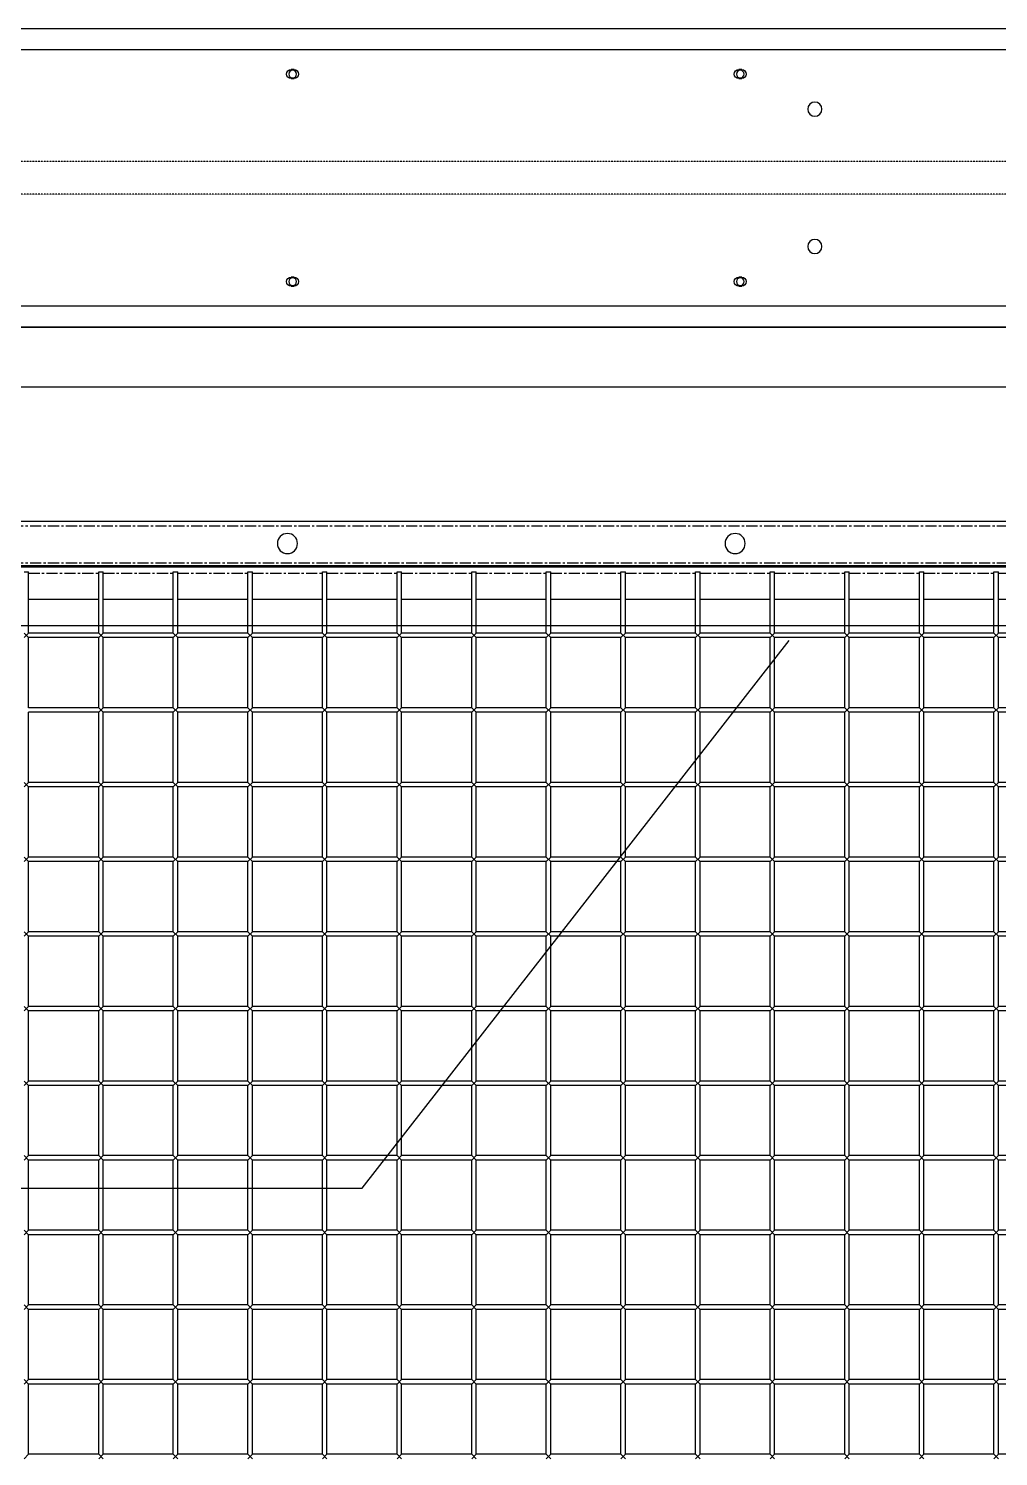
# Model space of a CAD drawing. Header units: millimetres. Extents: x -198529 to 244266, y -64 to 158464.
# Drawn here: x -171332 to -170682, y 97567 to 98523 of the extents above; entities that cross this region are included whole.
import ezdxf

# ---------------------------------------------------------------- set-up
doc = ezdxf.new("R2010")
doc.units = ezdxf.units.MM
doc.linetypes.add('CENTER', pattern=[12, 7.5, -1.5, 1.5, -1.5])
doc.linetypes.add('HIDDEN', pattern=[0.2, 0.1, -0.1])
for name, color, linetype in [('0-DCC', 30, 'Continuous'), ('0-DCC-STRUC', 180, 'Continuous'), ('0-DCC-STRUC-T', 4, 'Continuous')]:
    doc.layers.add(name, color=color, linetype=linetype)

# ---------------------------------------------------------------- blocks, each defined once
blk = doc.blocks.new('DCC2850x1800(右)')
at = {"color": 0, "linetype": 'Continuous'}
for p, q in [((65614.5, -72678.48), (62966, -72678.48)), ((62966, -72709.38), (65613, -72709.38)), ((63489.5, -72753.48), (63489.5, -72712.38)), ((63492.5, -72712.38), (63489.5, -72712.38)), ((63492.5, -72753.48), (63492.5, -72712.38)), ((63539.5, -72753.48), (63539.5, -72712.38)), ((63542.5, -72712.38), (63539.5, -72712.38)), ((63542.5, -72753.48), (63542.5, -72712.38)), ((63589.5, -72753.48), (63589.5, -72712.38)), ((63592.5, -72712.38), (63589.5, -72712.38)), ((63592.5, -72753.48), (63592.5, -72712.38)), ((63639.5, -72753.48), (63639.5, -72712.38)), ((63642.5, -72712.38), (63639.5, -72712.38)), ((63642.5, -72753.48), (63642.5, -72712.38)), ((63689.5, -72753.48), (63689.5, -72712.38)), ((63692.5, -72712.38), (63689.5, -72712.38)), ((63692.5, -72753.48), (63692.5, -72712.38)), ((63739.5, -72753.48), (63739.5, -72712.38)), ((63742.5, -72712.38), (63739.5, -72712.38)), ((63742.5, -72753.48), (63742.5, -72712.38)), ((63789.5, -72753.48), (63789.5, -72712.38)), ((63792.5, -72712.38), (63789.5, -72712.38)), ((63792.5, -72753.48), (63792.5, -72712.38)), ((63839.5, -72753.48), (63839.5, -72712.38)), ((63842.5, -72712.38), (63839.5, -72712.38)), ((63842.5, -72753.48), (63842.5, -72712.38)), ((63889.5, -72753.48), (63889.5, -72712.38)), ((63892.5, -72712.38), (63889.5, -72712.38)), ((63892.5, -72753.48), (63892.5, -72712.38)), ((63939.5, -72753.48), (63939.5, -72712.38)), ((63942.5, -72712.38), (63939.5, -72712.38)), ((63942.5, -72753.48), (63942.5, -72712.38)), ((63989.5, -72753.48), (63989.5, -72712.38)), ((63992.5, -72712.38), (63989.5, -72712.38)), ((63992.5, -72753.48), (63992.5, -72712.38)), ((64039.5, -72753.48), (64039.5, -72712.38)), ((64042.5, -72712.38), (64039.5, -72712.38)), ((64042.5, -72753.48), (64042.5, -72712.38)), ((64089.5, -72753.48), (64089.5, -72712.38)), ((64092.5, -72712.38), (64089.5, -72712.38)), ((64092.5, -72753.48), (64092.5, -72712.38)), ((64139.5, -72753.48), (64139.5, -72712.38)), ((64142.5, -72712.38), (64139.5, -72712.38)), ((63442.5, -72730.88), (63489.5, -72730.88)), ((63492.5, -72730.88), (63539.5, -72730.88)), ((63542.5, -72730.88), (63589.5, -72730.88)), ((63592.5, -72730.88), (63639.5, -72730.88)), ((63642.5, -72730.88), (63689.5, -72730.88)), ((63692.5, -72730.88), (63739.5, -72730.88)), ((63742.5, -72730.88), (63789.5, -72730.88)), ((63792.5, -72730.88), (63839.5, -72730.88)), ((63842.5, -72730.88), (63889.5, -72730.88)), ((63892.5, -72730.88), (63939.5, -72730.88)), ((63942.5, -72730.88), (63989.5, -72730.88)), ((63992.5, -72730.88), (64039.5, -72730.88)), ((64042.5, -72730.88), (64089.5, -72730.88)), ((64092.5, -72730.88), (64139.5, -72730.88)), ((63442.5, -72753.48), (63489.5, -72753.48)), ((63442.5, -72756.48), (63489.5, -72756.48)), ((63492.5, -72756.48), (63489.5, -72753.48)), ((63492.5, -72753.48), (63489.5, -72756.48)), ((63489.5, -72803.48), (63489.5, -72756.48)), ((63492.5, -72753.48), (63539.5, -72753.48)), ((63492.5, -72756.48), (63539.5, -72756.48)), ((63492.5, -72803.48), (63492.5, -72756.48)), ((63542.5, -72756.48), (63539.5, -72753.48)), ((63542.5, -72753.48), (63539.5, -72756.48)), ((63539.5, -72803.48), (63539.5, -72756.48)), ((63542.5, -72753.48), (63589.5, -72753.48)), ((63542.5, -72756.48), (63589.5, -72756.48)), ((63542.5, -72803.48), (63542.5, -72756.48)), ((63592.5, -72756.48), (63589.5, -72753.48)), ((63592.5, -72753.48), (63589.5, -72756.48)), ((63589.5, -72803.48), (63589.5, -72756.48)), ((63592.5, -72753.48), (63639.5, -72753.48)), ((63592.5, -72756.48), (63639.5, -72756.48)), ((63592.5, -72803.48), (63592.5, -72756.48)), ((63642.5, -72756.48), (63639.5, -72753.48)), ((63642.5, -72753.48), (63639.5, -72756.48)), ((63639.5, -72803.48), (63639.5, -72756.48)), ((63642.5, -72753.48), (63689.5, -72753.48)), ((63642.5, -72756.48), (63689.5, -72756.48)), ((63642.5, -72803.48), (63642.5, -72756.48)), ((63692.5, -72756.48), (63689.5, -72753.48)), ((63692.5, -72753.48), (63689.5, -72756.48)), ((63689.5, -72803.48), (63689.5, -72756.48)), ((63692.5, -72753.48), (63739.5, -72753.48)), ((63692.5, -72756.48), (63739.5, -72756.48)), ((63692.5, -72803.48), (63692.5, -72756.48)), ((63742.5, -72756.48), (63739.5, -72753.48)), ((63742.5, -72753.48), (63739.5, -72756.48)), ((63739.5, -72803.48), (63739.5, -72756.48)), ((63742.5, -72753.48), (63789.5, -72753.48)), ((63742.5, -72756.48), (63789.5, -72756.48)), ((63742.5, -72803.48), (63742.5, -72756.48)), ((63792.5, -72756.48), (63789.5, -72753.48)), ((63792.5, -72753.48), (63789.5, -72756.48)), ((63789.5, -72803.48), (63789.5, -72756.48)), ((63792.5, -72753.48), (63839.5, -72753.48)), ((63792.5, -72756.48), (63839.5, -72756.48)), ((63792.5, -72803.48), (63792.5, -72756.48)), ((63842.5, -72756.48), (63839.5, -72753.48)), ((63842.5, -72753.48), (63839.5, -72756.48)), ((63839.5, -72803.48), (63839.5, -72756.48)), ((63842.5, -72753.48), (63889.5, -72753.48)), ((63842.5, -72756.48), (63889.5, -72756.48)), ((63842.5, -72803.48), (63842.5, -72756.48)), ((63892.5, -72756.48), (63889.5, -72753.48)), ((63892.5, -72753.48), (63889.5, -72756.48)), ((63889.5, -72803.48), (63889.5, -72756.48)), ((63892.5, -72753.48), (63939.5, -72753.48)), ((63892.5, -72756.48), (63939.5, -72756.48)), ((63892.5, -72803.48), (63892.5, -72756.48)), ((63942.5, -72756.48), (63939.5, -72753.48)), ((63942.5, -72753.48), (63939.5, -72756.48)), ((63939.5, -72803.48), (63939.5, -72756.48)), ((63942.5, -72753.48), (63989.5, -72753.48)), ((63942.5, -72756.48), (63989.5, -72756.48)), ((63942.5, -72803.48), (63942.5, -72756.48)), ((63992.5, -72756.48), (63989.5, -72753.48)), ((63992.5, -72753.48), (63989.5, -72756.48)), ((63989.5, -72803.48), (63989.5, -72756.48)), ((63992.5, -72753.48), (64039.5, -72753.48)), ((63992.5, -72756.48), (64039.5, -72756.48)), ((63992.5, -72803.48), (63992.5, -72756.48)), ((64042.5, -72756.48), (64039.5, -72753.48)), ((64042.5, -72753.48), (64039.5, -72756.48)), ((64039.5, -72803.48), (64039.5, -72756.48)), ((64042.5, -72753.48), (64089.5, -72753.48)), ((64042.5, -72756.48), (64089.5, -72756.48)), ((64042.5, -72803.48), (64042.5, -72756.48)), ((64092.5, -72756.48), (64089.5, -72753.48)), ((64089.5, -72756.48), (64092.5, -72753.48)), ((64089.5, -72803.48), (64089.5, -72756.48)), ((64092.5, -72753.48), (64139.5, -72753.48)), ((64092.5, -72756.48), (64139.5, -72756.48)), ((64092.5, -72803.48), (64092.5, -72756.48)), ((64142.5, -72756.48), (64139.5, -72753.48)), ((64139.5, -72756.48), (64142.5, -72753.48)), ((64139.5, -72803.48), (64139.5, -72756.48)), ((63442.5, -72803.48), (63489.5, -72803.48)), ((63442.5, -72806.48), (63489.5, -72806.48)), ((63492.5, -72806.48), (63489.5, -72803.48)), ((63492.5, -72803.48), (63489.5, -72806.48)), ((63489.5, -72853.48), (63489.5, -72806.48)), ((63492.5, -72803.48), (63539.5, -72803.48)), ((63492.5, -72853.48), (63492.5, -72806.48)), ((63492.5, -72806.48), (63539.5, -72806.48)), ((63542.5, -72806.48), (63539.5, -72803.48)), ((63542.5, -72803.48), (63539.5, -72806.48)), ((63539.5, -72853.48), (63539.5, -72806.48)), ((63542.5, -72803.48), (63589.5, -72803.48)), ((63542.5, -72853.48), (63542.5, -72806.48)), ((63542.5, -72806.48), (63589.5, -72806.48)), ((63592.5, -72806.48), (63589.5, -72803.48)), ((63592.5, -72803.48), (63589.5, -72806.48)), ((63589.5, -72853.48), (63589.5, -72806.48)), ((63592.5, -72803.48), (63639.5, -72803.48)), ((63592.5, -72853.48), (63592.5, -72806.48)), ((63592.5, -72806.48), (63639.5, -72806.48)), ((63642.5, -72806.48), (63639.5, -72803.48)), ((63642.5, -72803.48), (63639.5, -72806.48)), ((63639.5, -72853.48), (63639.5, -72806.48)), ((63642.5, -72803.48), (63689.5, -72803.48)), ((63642.5, -72853.48), (63642.5, -72806.48)), ((63642.5, -72806.48), (63689.5, -72806.48)), ((63692.5, -72806.48), (63689.5, -72803.48)), ((63692.5, -72803.48), (63689.5, -72806.48)), ((63689.5, -72853.48), (63689.5, -72806.48)), ((63692.5, -72803.48), (63739.5, -72803.48)), ((63692.5, -72853.48), (63692.5, -72806.48)), ((63692.5, -72806.48), (63739.5, -72806.48)), ((63742.5, -72806.48), (63739.5, -72803.48)), ((63742.5, -72803.48), (63739.5, -72806.48)), ((63739.5, -72853.48), (63739.5, -72806.48)), ((63742.5, -72803.48), (63789.5, -72803.48)), ((63742.5, -72853.48), (63742.5, -72806.48)), ((63742.5, -72806.48), (63789.5, -72806.48)), ((63792.5, -72806.48), (63789.5, -72803.48)), ((63792.5, -72803.48), (63789.5, -72806.48)), ((63789.5, -72853.48), (63789.5, -72806.48)), ((63792.5, -72803.48), (63839.5, -72803.48)), ((63792.5, -72853.48), (63792.5, -72806.48)), ((63792.5, -72806.48), (63839.5, -72806.48)), ((63842.5, -72806.48), (63839.5, -72803.48)), ((63842.5, -72803.48), (63839.5, -72806.48)), ((63839.5, -72853.48), (63839.5, -72806.48)), ((63842.5, -72803.48), (63889.5, -72803.48)), ((63842.5, -72853.48), (63842.5, -72806.48)), ((63842.5, -72806.48), (63889.5, -72806.48)), ((63892.5, -72806.48), (63889.5, -72803.48)), ((63892.5, -72803.48), (63889.5, -72806.48)), ((63889.5, -72853.48), (63889.5, -72806.48)), ((63892.5, -72803.48), (63939.5, -72803.48)), ((63892.5, -72853.48), (63892.5, -72806.48)), ((63892.5, -72806.48), (63939.5, -72806.48)), ((63942.5, -72806.48), (63939.5, -72803.48)), ((63942.5, -72803.48), (63939.5, -72806.48)), ((63939.5, -72853.48), (63939.5, -72806.48)), ((63942.5, -72803.48), (63989.5, -72803.48)), ((63942.5, -72853.48), (63942.5, -72806.48)), ((63942.5, -72806.48), (63989.5, -72806.48)), ((63992.5, -72806.48), (63989.5, -72803.48)), ((63992.5, -72803.48), (63989.5, -72806.48)), ((63989.5, -72853.48), (63989.5, -72806.48)), ((63992.5, -72803.48), (64039.5, -72803.48)), ((63992.5, -72853.48), (63992.5, -72806.48)), ((63992.5, -72806.48), (64039.5, -72806.48)), ((64042.5, -72806.48), (64039.5, -72803.48)), ((64042.5, -72803.48), (64039.5, -72806.48)), ((64039.5, -72853.48), (64039.5, -72806.48)), ((64042.5, -72803.48), (64089.5, -72803.48)), ((64042.5, -72853.48), (64042.5, -72806.48)), ((64042.5, -72806.48), (64089.5, -72806.48)), ((64092.5, -72806.48), (64089.5, -72803.48)), ((64092.5, -72803.48), (64089.5, -72806.48)), ((64089.5, -72853.48), (64089.5, -72806.48)), ((64092.5, -72803.48), (64139.5, -72803.48)), ((64092.5, -72853.48), (64092.5, -72806.48)), ((64092.5, -72806.48), (64139.5, -72806.48)), ((64139.5, -72853.48), (64139.5, -72806.48)), ((63442.5, -72853.48), (63489.5, -72853.48)), ((63442.5, -72856.48), (63489.5, -72856.48)), ((63492.5, -72856.48), (63489.5, -72853.48)), ((63492.5, -72853.48), (63489.5, -72856.48)), ((63489.5, -72903.48), (63489.5, -72856.48)), ((63492.5, -72853.48), (63539.5, -72853.48)), ((63492.5, -72903.48), (63492.5, -72856.48)), ((63492.5, -72856.48), (63539.5, -72856.48)), ((63542.5, -72856.48), (63539.5, -72853.48)), ((63542.5, -72853.48), (63539.5, -72856.48)), ((63539.5, -72903.48), (63539.5, -72856.48)), ((63542.5, -72853.48), (63589.5, -72853.48)), ((63542.5, -72903.48), (63542.5, -72856.48)), ((63542.5, -72856.48), (63589.5, -72856.48)), ((63592.5, -72856.48), (63589.5, -72853.48)), ((63592.5, -72853.48), (63589.5, -72856.48)), ((63589.5, -72903.48), (63589.5, -72856.48)), ((63592.5, -72853.48), (63639.5, -72853.48)), ((63592.5, -72903.48), (63592.5, -72856.48)), ((63592.5, -72856.48), (63639.5, -72856.48)), ((63642.5, -72856.48), (63639.5, -72853.48)), ((63642.5, -72853.48), (63639.5, -72856.48)), ((63639.5, -72903.48), (63639.5, -72856.48)), ((63642.5, -72853.48), (63689.5, -72853.48)), ((63642.5, -72903.48), (63642.5, -72856.48)), ((63642.5, -72856.48), (63689.5, -72856.48)), ((63692.5, -72856.48), (63689.5, -72853.48)), ((63692.5, -72853.48), (63689.5, -72856.48)), ((63689.5, -72903.48), (63689.5, -72856.48)), ((63692.5, -72853.48), (63739.5, -72853.48)), ((63692.5, -72903.48), (63692.5, -72856.48)), ((63692.5, -72856.48), (63739.5, -72856.48)), ((63742.5, -72856.48), (63739.5, -72853.48)), ((63742.5, -72853.48), (63739.5, -72856.48)), ((63739.5, -72903.48), (63739.5, -72856.48)), ((63742.5, -72853.48), (63789.5, -72853.48)), ((63742.5, -72903.48), (63742.5, -72856.48)), ((63742.5, -72856.48), (63789.5, -72856.48)), ((63792.5, -72856.48), (63789.5, -72853.48)), ((63792.5, -72853.48), (63789.5, -72856.48)), ((63789.5, -72903.48), (63789.5, -72856.48)), ((63792.5, -72853.48), (63839.5, -72853.48)), ((63792.5, -72903.48), (63792.5, -72856.48)), ((63792.5, -72856.48), (63839.5, -72856.48)), ((63842.5, -72856.48), (63839.5, -72853.48)), ((63842.5, -72853.48), (63839.5, -72856.48)), ((63839.5, -72903.48), (63839.5, -72856.48)), ((63842.5, -72853.48), (63889.5, -72853.48)), ((63842.5, -72903.48), (63842.5, -72856.48)), ((63842.5, -72856.48), (63889.5, -72856.48)), ((63892.5, -72856.48), (63889.5, -72853.48)), ((63892.5, -72853.48), (63889.5, -72856.48)), ((63889.5, -72903.48), (63889.5, -72856.48)), ((63892.5, -72853.48), (63939.5, -72853.48)), ((63892.5, -72903.48), (63892.5, -72856.48)), ((63892.5, -72856.48), (63939.5, -72856.48)), ((63942.5, -72856.48), (63939.5, -72853.48)), ((63942.5, -72853.48), (63939.5, -72856.48)), ((63939.5, -72903.48), (63939.5, -72856.48)), ((63942.5, -72853.48), (63989.5, -72853.48)), ((63942.5, -72903.48), (63942.5, -72856.48)), ((63942.5, -72856.48), (63989.5, -72856.48)), ((63992.5, -72856.48), (63989.5, -72853.48)), ((63992.5, -72853.48), (63989.5, -72856.48)), ((63989.5, -72903.48), (63989.5, -72856.48)), ((63992.5, -72853.48), (64039.5, -72853.48)), ((63992.5, -72903.48), (63992.5, -72856.48)), ((63992.5, -72856.48), (64039.5, -72856.48)), ((64042.5, -72856.48), (64039.5, -72853.48)), ((64042.5, -72853.48), (64039.5, -72856.48)), ((64039.5, -72903.48), (64039.5, -72856.48)), ((64042.5, -72853.48), (64089.5, -72853.48)), ((64042.5, -72903.48), (64042.5, -72856.48)), ((64042.5, -72856.48), (64089.5, -72856.48)), ((64092.5, -72856.48), (64089.5, -72853.48)), ((64092.5, -72853.48), (64089.5, -72856.48)), ((64089.5, -72903.48), (64089.5, -72856.48)), ((64092.5, -72853.48), (64139.5, -72853.48)), ((64092.5, -72903.48), (64092.5, -72856.48)), ((64092.5, -72856.48), (64139.5, -72856.48)), ((64142.5, -72856.48), (64139.5, -72853.48)), ((64142.5, -72853.48), (64139.5, -72856.48)), ((64139.5, -72903.48), (64139.5, -72856.48)), ((63442.5, -72903.48), (63489.5, -72903.48)), ((63492.5, -72906.48), (63489.5, -72903.48)), ((63492.5, -72903.48), (63489.5, -72906.48)), ((63492.5, -72903.48), (63539.5, -72903.48)), ((63542.5, -72906.48), (63539.5, -72903.48)), ((63542.5, -72903.48), (63539.5, -72906.48)), ((63542.5, -72903.48), (63589.5, -72903.48)), ((63592.5, -72906.48), (63589.5, -72903.48)), ((63592.5, -72903.48), (63589.5, -72906.48)), ((63592.5, -72903.48), (63639.5, -72903.48)), ((63642.5, -72906.48), (63639.5, -72903.48)), ((63642.5, -72903.48), (63639.5, -72906.48)), ((63642.5, -72903.48), (63689.5, -72903.48)), ((63692.5, -72906.48), (63689.5, -72903.48)), ((63692.5, -72903.48), (63689.5, -72906.48)), ((63692.5, -72903.48), (63739.5, -72903.48)), ((63742.5, -72906.48), (63739.5, -72903.48)), ((63742.5, -72903.48), (63739.5, -72906.48)), ((63742.5, -72903.48), (63789.5, -72903.48)), ((63792.5, -72906.48), (63789.5, -72903.48)), ((63792.5, -72903.48), (63789.5, -72906.48)), ((63792.5, -72903.48), (63839.5, -72903.48)), ((63842.5, -72906.48), (63839.5, -72903.48)), ((63842.5, -72903.48), (63839.5, -72906.48)), ((63842.5, -72903.48), (63889.5, -72903.48)), ((63892.5, -72906.48), (63889.5, -72903.48)), ((63892.5, -72903.48), (63889.5, -72906.48)), ((63892.5, -72903.48), (63939.5, -72903.48)), ((63942.5, -72906.48), (63939.5, -72903.48)), ((63942.5, -72903.48), (63939.5, -72906.48)), ((63942.5, -72903.48), (63989.5, -72903.48)), ((63992.5, -72906.48), (63989.5, -72903.48)), ((63992.5, -72903.48), (63989.5, -72906.48)), ((63992.5, -72903.48), (64039.5, -72903.48)), ((64042.5, -72906.48), (64039.5, -72903.48)), ((64042.5, -72903.48), (64039.5, -72906.48)), ((64042.5, -72903.48), (64089.5, -72903.48)), ((64092.5, -72906.48), (64089.5, -72903.48)), ((64092.5, -72903.48), (64089.5, -72906.48)), ((64092.5, -72903.48), (64139.5, -72903.48)), ((64142.5, -72906.48), (64139.5, -72903.48)), ((64142.5, -72903.48), (64139.5, -72906.48)), ((63442.5, -72906.48), (63489.5, -72906.48)), ((63489.5, -72953.48), (63489.5, -72906.48)), ((63492.5, -72906.48), (63539.5, -72906.48)), ((63492.5, -72953.48), (63492.5, -72906.48)), ((63539.5, -72953.48), (63539.5, -72906.48)), ((63542.5, -72906.48), (63589.5, -72906.48)), ((63542.5, -72953.48), (63542.5, -72906.48)), ((63589.5, -72953.48), (63589.5, -72906.48)), ((63592.5, -72953.48), (63592.5, -72906.48)), ((63592.5, -72906.48), (63639.5, -72906.48)), ((63639.5, -72953.48), (63639.5, -72906.48)), ((63642.5, -72953.48), (63642.5, -72906.48)), ((63642.5, -72906.48), (63689.5, -72906.48)), ((63689.5, -72953.48), (63689.5, -72906.48)), ((63692.5, -72953.48), (63692.5, -72906.48)), ((63692.5, -72906.48), (63739.5, -72906.48)), ((63739.5, -72953.48), (63739.5, -72906.48)), ((63742.5, -72953.48), (63742.5, -72906.48)), ((63742.5, -72906.48), (63789.5, -72906.48)), ((63789.5, -72953.48), (63789.5, -72906.48)), ((63792.5, -72953.48), (63792.5, -72906.48)), ((63792.5, -72906.48), (63839.5, -72906.48)), ((63839.5, -72953.48), (63839.5, -72906.48)), ((63842.5, -72953.48), (63842.5, -72906.48)), ((63842.5, -72906.48), (63889.5, -72906.48)), ((63889.5, -72953.48), (63889.5, -72906.48)), ((63892.5, -72953.48), (63892.5, -72906.48)), ((63892.5, -72906.48), (63939.5, -72906.48)), ((63939.5, -72953.48), (63939.5, -72906.48)), ((63942.5, -72953.48), (63942.5, -72906.48)), ((63942.5, -72906.48), (63989.5, -72906.48)), ((63989.5, -72953.48), (63989.5, -72906.48)), ((63992.5, -72953.48), (63992.5, -72906.48)), ((63992.5, -72906.48), (64039.5, -72906.48)), ((64039.5, -72953.48), (64039.5, -72906.48)), ((64042.5, -72953.48), (64042.5, -72906.48)), ((64042.5, -72906.48), (64089.5, -72906.48)), ((64089.5, -72953.48), (64089.5, -72906.48)), ((64092.5, -72953.48), (64092.5, -72906.48)), ((64092.5, -72906.48), (64139.5, -72906.48)), ((64139.5, -72953.48), (64139.5, -72906.48)), ((63442.5, -72953.48), (63489.5, -72953.48)), ((63442.5, -72956.48), (63489.5, -72956.48)), ((63492.5, -72956.48), (63489.5, -72953.48)), ((63492.5, -72953.48), (63489.5, -72956.48)), ((63489.5, -73003.48), (63489.5, -72956.48)), ((63492.5, -72953.48), (63539.5, -72953.48)), ((63492.5, -72956.48), (63539.5, -72956.48)), ((63492.5, -73003.48), (63492.5, -72956.48)), ((63542.5, -72956.48), (63539.5, -72953.48)), ((63542.5, -72953.48), (63539.5, -72956.48)), ((63539.5, -73003.48), (63539.5, -72956.48)), ((63542.5, -72953.48), (63589.5, -72953.48)), ((63542.5, -72956.48), (63589.5, -72956.48)), ((63542.5, -73003.48), (63542.5, -72956.48)), ((63592.5, -72956.48), (63589.5, -72953.48)), ((63592.5, -72953.48), (63589.5, -72956.48)), ((63589.5, -73003.48), (63589.5, -72956.48)), ((63592.5, -72953.48), (63639.5, -72953.48)), ((63592.5, -73003.48), (63592.5, -72956.48)), ((63592.5, -72956.48), (63639.5, -72956.48)), ((63642.5, -72956.48), (63639.5, -72953.48)), ((63642.5, -72953.48), (63639.5, -72956.48)), ((63639.5, -73003.48), (63639.5, -72956.48)), ((63642.5, -72953.48), (63689.5, -72953.48)), ((63642.5, -73003.48), (63642.5, -72956.48)), ((63642.5, -72956.48), (63689.5, -72956.48)), ((63692.5, -72956.48), (63689.5, -72953.48)), ((63692.5, -72953.48), (63689.5, -72956.48)), ((63689.5, -73003.48), (63689.5, -72956.48)), ((63692.5, -72953.48), (63739.5, -72953.48)), ((63692.5, -73003.48), (63692.5, -72956.48)), ((63692.5, -72956.48), (63739.5, -72956.48)), ((63742.5, -72956.48), (63739.5, -72953.48)), ((63742.5, -72953.48), (63739.5, -72956.48)), ((63739.5, -73003.48), (63739.5, -72956.48)), ((63742.5, -72953.48), (63789.5, -72953.48)), ((63742.5, -73003.48), (63742.5, -72956.48)), ((63742.5, -72956.48), (63789.5, -72956.48)), ((63792.5, -72956.48), (63789.5, -72953.48)), ((63792.5, -72953.48), (63789.5, -72956.48)), ((63789.5, -73003.48), (63789.5, -72956.48)), ((63792.5, -72953.48), (63839.5, -72953.48)), ((63792.5, -73003.48), (63792.5, -72956.48)), ((63792.5, -72956.48), (63839.5, -72956.48)), ((63842.5, -72956.48), (63839.5, -72953.48)), ((63842.5, -72953.48), (63839.5, -72956.48)), ((63839.5, -73003.48), (63839.5, -72956.48)), ((63842.5, -72953.48), (63889.5, -72953.48)), ((63842.5, -73003.48), (63842.5, -72956.48)), ((63842.5, -72956.48), (63889.5, -72956.48)), ((63892.5, -72956.48), (63889.5, -72953.48)), ((63892.5, -72953.48), (63889.5, -72956.48)), ((63889.5, -73003.48), (63889.5, -72956.48)), ((63892.5, -72953.48), (63939.5, -72953.48)), ((63892.5, -73003.48), (63892.5, -72956.48)), ((63892.5, -72956.48), (63939.5, -72956.48)), ((63942.5, -72956.48), (63939.5, -72953.48)), ((63942.5, -72953.48), (63939.5, -72956.48)), ((63939.5, -73003.48), (63939.5, -72956.48)), ((63942.5, -72953.48), (63989.5, -72953.48)), ((63942.5, -73003.48), (63942.5, -72956.48)), ((63942.5, -72956.48), (63989.5, -72956.48)), ((63992.5, -72956.48), (63989.5, -72953.48)), ((63992.5, -72953.48), (63989.5, -72956.48)), ((63989.5, -73003.48), (63989.5, -72956.48)), ((63992.5, -72953.48), (64039.5, -72953.48)), ((63992.5, -73003.48), (63992.5, -72956.48)), ((63992.5, -72956.48), (64039.5, -72956.48)), ((64042.5, -72956.48), (64039.5, -72953.48)), ((64042.5, -72953.48), (64039.5, -72956.48)), ((64039.5, -73003.48), (64039.5, -72956.48)), ((64042.5, -72953.48), (64089.5, -72953.48)), ((64042.5, -73003.48), (64042.5, -72956.48)), ((64042.5, -72956.48), (64089.5, -72956.48)), ((64092.5, -72956.48), (64089.5, -72953.48)), ((64092.5, -72953.48), (64089.5, -72956.48)), ((64089.5, -73003.48), (64089.5, -72956.48)), ((64092.5, -72953.48), (64139.5, -72953.48)), ((64092.5, -73003.48), (64092.5, -72956.48)), ((64092.5, -72956.48), (64139.5, -72956.48)), ((64142.5, -72956.48), (64139.5, -72953.48)), ((64142.5, -72953.48), (64139.5, -72956.48)), ((64139.5, -73003.48), (64139.5, -72956.48)), ((63442.5, -73003.48), (63489.5, -73003.48)), ((63442.5, -73006.48), (63489.5, -73006.48)), ((63492.5, -73006.48), (63489.5, -73003.48)), ((63492.5, -73003.48), (63489.5, -73006.48)), ((63489.5, -73053.48), (63489.5, -73006.48)), ((63492.5, -73003.48), (63539.5, -73003.48)), ((63492.5, -73006.48), (63539.5, -73006.48)), ((63492.5, -73053.48), (63492.5, -73006.48)), ((63542.5, -73006.48), (63539.5, -73003.48)), ((63542.5, -73003.48), (63539.5, -73006.48)), ((63539.5, -73053.48), (63539.5, -73006.48)), ((63542.5, -73003.48), (63589.5, -73003.48)), ((63542.5, -73006.48), (63589.5, -73006.48)), ((63542.5, -73053.48), (63542.5, -73006.48)), ((63592.5, -73006.48), (63589.5, -73003.48)), ((63592.5, -73003.48), (63589.5, -73006.48)), ((63589.5, -73053.48), (63589.5, -73006.48)), ((63592.5, -73003.48), (63639.5, -73003.48)), ((63592.5, -73053.48), (63592.5, -73006.48)), ((63592.5, -73006.48), (63639.5, -73006.48)), ((63642.5, -73006.48), (63639.5, -73003.48)), ((63642.5, -73003.48), (63639.5, -73006.48)), ((63639.5, -73053.48), (63639.5, -73006.48)), ((63642.5, -73003.48), (63689.5, -73003.48)), ((63642.5, -73053.48), (63642.5, -73006.48)), ((63642.5, -73006.48), (63689.5, -73006.48)), ((63692.5, -73006.48), (63689.5, -73003.48)), ((63692.5, -73003.48), (63689.5, -73006.48)), ((63689.5, -73053.48), (63689.5, -73006.48)), ((63692.5, -73003.48), (63739.5, -73003.48)), ((63692.5, -73053.48), (63692.5, -73006.48)), ((63692.5, -73006.48), (63739.5, -73006.48)), ((63742.5, -73006.48), (63739.5, -73003.48)), ((63742.5, -73003.48), (63739.5, -73006.48)), ((63739.5, -73053.48), (63739.5, -73006.48)), ((63742.5, -73003.48), (63789.5, -73003.48)), ((63742.5, -73053.48), (63742.5, -73006.48)), ((63742.5, -73006.48), (63789.5, -73006.48)), ((63792.5, -73006.48), (63789.5, -73003.48)), ((63792.5, -73003.48), (63789.5, -73006.48)), ((63789.5, -73053.48), (63789.5, -73006.48)), ((63792.5, -73003.48), (63839.5, -73003.48)), ((63792.5, -73053.48), (63792.5, -73006.48)), ((63792.5, -73006.48), (63839.5, -73006.48)), ((63842.5, -73006.48), (63839.5, -73003.48)), ((63842.5, -73003.48), (63839.5, -73006.48)), ((63839.5, -73053.48), (63839.5, -73006.48)), ((63842.5, -73003.48), (63889.5, -73003.48)), ((63842.5, -73053.48), (63842.5, -73006.48)), ((63842.5, -73006.48), (63889.5, -73006.48)), ((63892.5, -73006.48), (63889.5, -73003.48)), ((63892.5, -73003.48), (63889.5, -73006.48)), ((63889.5, -73053.48), (63889.5, -73006.48)), ((63892.5, -73003.48), (63939.5, -73003.48)), ((63892.5, -73053.48), (63892.5, -73006.48)), ((63892.5, -73006.48), (63939.5, -73006.48)), ((63942.5, -73006.48), (63939.5, -73003.48)), ((63942.5, -73003.48), (63939.5, -73006.48)), ((63939.5, -73053.48), (63939.5, -73006.48)), ((63942.5, -73003.48), (63989.5, -73003.48)), ((63942.5, -73053.48), (63942.5, -73006.48)), ((63942.5, -73006.48), (63989.5, -73006.48)), ((63992.5, -73006.48), (63989.5, -73003.48)), ((63992.5, -73003.48), (63989.5, -73006.48)), ((63989.5, -73053.48), (63989.5, -73006.48)), ((63992.5, -73003.48), (64039.5, -73003.48)), ((63992.5, -73053.48), (63992.5, -73006.48)), ((63992.5, -73006.48), (64039.5, -73006.48)), ((64042.5, -73006.48), (64039.5, -73003.48)), ((64042.5, -73003.48), (64039.5, -73006.48)), ((64039.5, -73053.48), (64039.5, -73006.48)), ((64042.5, -73003.48), (64089.5, -73003.48)), ((64042.5, -73053.48), (64042.5, -73006.48)), ((64042.5, -73006.48), (64089.5, -73006.48)), ((64092.5, -73006.48), (64089.5, -73003.48)), ((64092.5, -73003.48), (64089.5, -73006.48)), ((64089.5, -73053.48), (64089.5, -73006.48)), ((64092.5, -73003.48), (64139.5, -73003.48)), ((64092.5, -73053.48), (64092.5, -73006.48)), ((64092.5, -73006.48), (64139.5, -73006.48)), ((64142.5, -73006.48), (64139.5, -73003.48)), ((64142.5, -73003.48), (64139.5, -73006.48)), ((64139.5, -73053.48), (64139.5, -73006.48)), ((63442.5, -73053.48), (63489.5, -73053.48)), ((63442.5, -73056.48), (63489.5, -73056.48)), ((63492.5, -73056.48), (63489.5, -73053.48)), ((63492.5, -73053.48), (63489.5, -73056.48)), ((63489.5, -73103.48), (63489.5, -73056.48)), ((63492.5, -73053.48), (63539.5, -73053.48)), ((63492.5, -73056.48), (63539.5, -73056.48)), ((63492.5, -73103.48), (63492.5, -73056.48)), ((63542.5, -73056.48), (63539.5, -73053.48)), ((63542.5, -73053.48), (63539.5, -73056.48)), ((63539.5, -73103.48), (63539.5, -73056.48)), ((63542.5, -73053.48), (63589.5, -73053.48)), ((63542.5, -73056.48), (63589.5, -73056.48)), ((63542.5, -73103.48), (63542.5, -73056.48)), ((63592.5, -73056.48), (63589.5, -73053.48)), ((63592.5, -73053.48), (63589.5, -73056.48)), ((63589.5, -73103.48), (63589.5, -73056.48)), ((63592.5, -73053.48), (63639.5, -73053.48)), ((63592.5, -73056.48), (63639.5, -73056.48)), ((63592.5, -73103.48), (63592.5, -73056.48)), ((63642.5, -73056.48), (63639.5, -73053.48)), ((63642.5, -73053.48), (63639.5, -73056.48)), ((63639.5, -73103.48), (63639.5, -73056.48)), ((63642.5, -73053.48), (63689.5, -73053.48)), ((63642.5, -73056.48), (63689.5, -73056.48)), ((63642.5, -73103.48), (63642.5, -73056.48)), ((63692.5, -73056.48), (63689.5, -73053.48)), ((63692.5, -73053.48), (63689.5, -73056.48)), ((63689.5, -73103.48), (63689.5, -73056.48)), ((63692.5, -73053.48), (63739.5, -73053.48)), ((63692.5, -73056.48), (63739.5, -73056.48)), ((63692.5, -73103.48), (63692.5, -73056.48)), ((63742.5, -73056.48), (63739.5, -73053.48)), ((63742.5, -73053.48), (63739.5, -73056.48)), ((63739.5, -73103.48), (63739.5, -73056.48)), ((63742.5, -73053.48), (63789.5, -73053.48)), ((63742.5, -73103.48), (63742.5, -73056.48)), ((63742.5, -73056.48), (63789.5, -73056.48)), ((63792.5, -73056.48), (63789.5, -73053.48)), ((63792.5, -73053.48), (63789.5, -73056.48)), ((63789.5, -73103.48), (63789.5, -73056.48)), ((63792.5, -73053.48), (63839.5, -73053.48)), ((63792.5, -73103.48), (63792.5, -73056.48)), ((63792.5, -73056.48), (63839.5, -73056.48)), ((63842.5, -73056.48), (63839.5, -73053.48)), ((63842.5, -73053.48), (63839.5, -73056.48)), ((63839.5, -73103.48), (63839.5, -73056.48)), ((63842.5, -73053.48), (63889.5, -73053.48)), ((63842.5, -73103.48), (63842.5, -73056.48)), ((63842.5, -73056.48), (63889.5, -73056.48)), ((63892.5, -73056.48), (63889.5, -73053.48)), ((63892.5, -73053.48), (63889.5, -73056.48)), ((63889.5, -73103.48), (63889.5, -73056.48)), ((63892.5, -73053.48), (63939.5, -73053.48)), ((63892.5, -73103.48), (63892.5, -73056.48)), ((63892.5, -73056.48), (63939.5, -73056.48)), ((63942.5, -73056.48), (63939.5, -73053.48)), ((63942.5, -73053.48), (63939.5, -73056.48)), ((63939.5, -73103.48), (63939.5, -73056.48)), ((63942.5, -73053.48), (63989.5, -73053.48)), ((63942.5, -73103.48), (63942.5, -73056.48)), ((63942.5, -73056.48), (63989.5, -73056.48)), ((63992.5, -73056.48), (63989.5, -73053.48)), ((63992.5, -73053.48), (63989.5, -73056.48)), ((63989.5, -73103.48), (63989.5, -73056.48)), ((63992.5, -73053.48), (64039.5, -73053.48)), ((63992.5, -73103.48), (63992.5, -73056.48)), ((63992.5, -73056.48), (64039.5, -73056.48)), ((64042.5, -73056.48), (64039.5, -73053.48)), ((64042.5, -73053.48), (64039.5, -73056.48)), ((64039.5, -73103.48), (64039.5, -73056.48)), ((64042.5, -73053.48), (64089.5, -73053.48)), ((64042.5, -73103.48), (64042.5, -73056.48)), ((64042.5, -73056.48), (64089.5, -73056.48)), ((64092.5, -73056.48), (64089.5, -73053.48)), ((64092.5, -73053.48), (64089.5, -73056.48)), ((64089.5, -73103.48), (64089.5, -73056.48)), ((64092.5, -73053.48), (64139.5, -73053.48)), ((64092.5, -73103.48), (64092.5, -73056.48)), ((64092.5, -73056.48), (64139.5, -73056.48)), ((64142.5, -73056.48), (64139.5, -73053.48)), ((64142.5, -73053.48), (64139.5, -73056.48)), ((64139.5, -73103.48), (64139.5, -73056.48)), ((63442.5, -73103.48), (63489.5, -73103.48)), ((63492.5, -73106.48), (63489.5, -73103.48)), ((63492.5, -73103.48), (63489.5, -73106.48)), ((63492.5, -73103.48), (63539.5, -73103.48)), ((63542.5, -73106.48), (63539.5, -73103.48)), ((63542.5, -73103.48), (63539.5, -73106.48)), ((63542.5, -73103.48), (63589.5, -73103.48)), ((63592.5, -73106.48), (63589.5, -73103.48)), ((63592.5, -73103.48), (63589.5, -73106.48)), ((63592.5, -73103.48), (63639.5, -73103.48)), ((63642.5, -73106.48), (63639.5, -73103.48)), ((63642.5, -73103.48), (63639.5, -73106.48)), ((63642.5, -73103.48), (63689.5, -73103.48)), ((63692.5, -73106.48), (63689.5, -73103.48)), ((63692.5, -73103.48), (63689.5, -73106.48)), ((63692.5, -73103.48), (63739.5, -73103.48)), ((63742.5, -73106.48), (63739.5, -73103.48)), ((63742.5, -73103.48), (63739.5, -73106.48)), ((63742.5, -73103.48), (63789.5, -73103.48)), ((63792.5, -73106.48), (63789.5, -73103.48)), ((63792.5, -73103.48), (63789.5, -73106.48)), ((63792.5, -73103.48), (63839.5, -73103.48)), ((63842.5, -73106.48), (63839.5, -73103.48)), ((63842.5, -73103.48), (63839.5, -73106.48)), ((63842.5, -73103.48), (63889.5, -73103.48)), ((63892.5, -73106.48), (63889.5, -73103.48)), ((63892.5, -73103.48), (63889.5, -73106.48)), ((63892.5, -73103.48), (63939.5, -73103.48)), ((63942.5, -73106.48), (63939.5, -73103.48)), ((63942.5, -73103.48), (63939.5, -73106.48)), ((63942.5, -73103.48), (63989.5, -73103.48)), ((63992.5, -73106.48), (63989.5, -73103.48)), ((63992.5, -73103.48), (63989.5, -73106.48)), ((63992.5, -73103.48), (64039.5, -73103.48)), ((64042.5, -73106.48), (64039.5, -73103.48)), ((64042.5, -73103.48), (64039.5, -73106.48)), ((64042.5, -73103.48), (64089.5, -73103.48)), ((64092.5, -73106.48), (64089.5, -73103.48)), ((64092.5, -73103.48), (64089.5, -73106.48)), ((64092.5, -73103.48), (64139.5, -73103.48)), ((64142.5, -73106.48), (64139.5, -73103.48)), ((64142.5, -73103.48), (64139.5, -73106.48)), ((63442.5, -73106.48), (63489.5, -73106.48)), ((63489.5, -73153.48), (63489.5, -73106.48)), ((63492.5, -73106.48), (63539.5, -73106.48)), ((63492.5, -73153.48), (63492.5, -73106.48)), ((63539.5, -73153.48), (63539.5, -73106.48)), ((63542.5, -73106.48), (63589.5, -73106.48)), ((63542.5, -73153.48), (63542.5, -73106.48)), ((63589.5, -73153.48), (63589.5, -73106.48)), ((63592.5, -73106.48), (63639.5, -73106.48)), ((63592.5, -73153.48), (63592.5, -73106.48)), ((63639.5, -73153.48), (63639.5, -73106.48)), ((63642.5, -73106.48), (63689.5, -73106.48)), ((63642.5, -73153.48), (63642.5, -73106.48)), ((63689.5, -73153.48), (63689.5, -73106.48)), ((63692.5, -73106.48), (63739.5, -73106.48)), ((63692.5, -73153.48), (63692.5, -73106.48)), ((63739.5, -73153.48), (63739.5, -73106.48)), ((63742.5, -73153.48), (63742.5, -73106.48)), ((63742.5, -73106.48), (63789.5, -73106.48)), ((63789.5, -73153.48), (63789.5, -73106.48)), ((63792.5, -73153.48), (63792.5, -73106.48)), ((63792.5, -73106.48), (63839.5, -73106.48)), ((63839.5, -73153.48), (63839.5, -73106.48)), ((63842.5, -73153.48), (63842.5, -73106.48)), ((63842.5, -73106.48), (63889.5, -73106.48)), ((63889.5, -73153.48), (63889.5, -73106.48)), ((63892.5, -73153.48), (63892.5, -73106.48)), ((63892.5, -73106.48), (63939.5, -73106.48)), ((63939.5, -73153.48), (63939.5, -73106.48)), ((63942.5, -73153.48), (63942.5, -73106.48)), ((63942.5, -73106.48), (63989.5, -73106.48)), ((63989.5, -73153.48), (63989.5, -73106.48)), ((63992.5, -73153.48), (63992.5, -73106.48)), ((63992.5, -73106.48), (64039.5, -73106.48)), ((64039.5, -73153.48), (64039.5, -73106.48)), ((64042.5, -73153.48), (64042.5, -73106.48)), ((64042.5, -73106.48), (64089.5, -73106.48)), ((64089.5, -73153.48), (64089.5, -73106.48)), ((64092.5, -73153.48), (64092.5, -73106.48)), ((64092.5, -73106.48), (64139.5, -73106.48)), ((64139.5, -73153.48), (64139.5, -73106.48)), ((63442.5, -73153.48), (63489.5, -73153.48)), ((63442.5, -73156.48), (63489.5, -73156.48)), ((63492.5, -73156.48), (63489.5, -73153.48)), ((63492.5, -73153.48), (63489.5, -73156.48)), ((63489.5, -73203.48), (63489.5, -73156.48)), ((63492.5, -73153.48), (63539.5, -73153.48)), ((63492.5, -73156.48), (63539.5, -73156.48)), ((63492.5, -73203.48), (63492.5, -73156.48)), ((63542.5, -73156.48), (63539.5, -73153.48)), ((63542.5, -73153.48), (63539.5, -73156.48)), ((63539.5, -73203.48), (63539.5, -73156.48)), ((63542.5, -73153.48), (63589.5, -73153.48)), ((63542.5, -73156.48), (63589.5, -73156.48)), ((63542.5, -73203.48), (63542.5, -73156.48)), ((63592.5, -73156.48), (63589.5, -73153.48)), ((63592.5, -73153.48), (63589.5, -73156.48)), ((63589.5, -73203.48), (63589.5, -73156.48)), ((63592.5, -73153.48), (63639.5, -73153.48)), ((63592.5, -73156.48), (63639.5, -73156.48)), ((63592.5, -73203.48), (63592.5, -73156.48)), ((63642.5, -73156.48), (63639.5, -73153.48)), ((63642.5, -73153.48), (63639.5, -73156.48)), ((63639.5, -73203.48), (63639.5, -73156.48)), ((63642.5, -73153.48), (63689.5, -73153.48)), ((63642.5, -73156.48), (63689.5, -73156.48)), ((63642.5, -73203.48), (63642.5, -73156.48)), ((63692.5, -73156.48), (63689.5, -73153.48)), ((63692.5, -73153.48), (63689.5, -73156.48)), ((63689.5, -73203.48), (63689.5, -73156.48)), ((63692.5, -73153.48), (63739.5, -73153.48)), ((63692.5, -73156.48), (63739.5, -73156.48)), ((63692.5, -73203.48), (63692.5, -73156.48)), ((63742.5, -73156.48), (63739.5, -73153.48)), ((63742.5, -73153.48), (63739.5, -73156.48)), ((63739.5, -73203.48), (63739.5, -73156.48)), ((63742.5, -73153.48), (63789.5, -73153.48)), ((63742.5, -73203.48), (63742.5, -73156.48)), ((63742.5, -73156.48), (63789.5, -73156.48)), ((63792.5, -73156.48), (63789.5, -73153.48)), ((63792.5, -73153.48), (63789.5, -73156.48)), ((63789.5, -73203.48), (63789.5, -73156.48)), ((63792.5, -73153.48), (63839.5, -73153.48)), ((63792.5, -73203.48), (63792.5, -73156.48)), ((63792.5, -73156.48), (63839.5, -73156.48)), ((63842.5, -73156.48), (63839.5, -73153.48)), ((63842.5, -73153.48), (63839.5, -73156.48)), ((63839.5, -73203.48), (63839.5, -73156.48)), ((63842.5, -73153.48), (63889.5, -73153.48)), ((63842.5, -73203.48), (63842.5, -73156.48)), ((63842.5, -73156.48), (63889.5, -73156.48)), ((63892.5, -73156.48), (63889.5, -73153.48)), ((63892.5, -73153.48), (63889.5, -73156.48)), ((63889.5, -73203.48), (63889.5, -73156.48)), ((63892.5, -73153.48), (63939.5, -73153.48)), ((63892.5, -73203.48), (63892.5, -73156.48)), ((63892.5, -73156.48), (63939.5, -73156.48)), ((63942.5, -73156.48), (63939.5, -73153.48)), ((63942.5, -73153.48), (63939.5, -73156.48)), ((63939.5, -73203.48), (63939.5, -73156.48)), ((63942.5, -73153.48), (63989.5, -73153.48)), ((63942.5, -73203.48), (63942.5, -73156.48)), ((63942.5, -73156.48), (63989.5, -73156.48)), ((63992.5, -73156.48), (63989.5, -73153.48)), ((63992.5, -73153.48), (63989.5, -73156.48)), ((63989.5, -73203.48), (63989.5, -73156.48)), ((63992.5, -73153.48), (64039.5, -73153.48)), ((63992.5, -73203.48), (63992.5, -73156.48)), ((63992.5, -73156.48), (64039.5, -73156.48)), ((64042.5, -73156.48), (64039.5, -73153.48)), ((64042.5, -73153.48), (64039.5, -73156.48)), ((64039.5, -73203.48), (64039.5, -73156.48)), ((64042.5, -73153.48), (64089.5, -73153.48)), ((64042.5, -73203.48), (64042.5, -73156.48)), ((64042.5, -73156.48), (64089.5, -73156.48)), ((64092.5, -73156.48), (64089.5, -73153.48)), ((64092.5, -73153.48), (64089.5, -73156.48)), ((64089.5, -73203.48), (64089.5, -73156.48)), ((64092.5, -73153.48), (64139.5, -73153.48)), ((64092.5, -73203.48), (64092.5, -73156.48)), ((64092.5, -73156.48), (64139.5, -73156.48)), ((64142.5, -73156.48), (64139.5, -73153.48)), ((64142.5, -73153.48), (64139.5, -73156.48)), ((64139.5, -73203.48), (64139.5, -73156.48)), ((63442.5, -73203.48), (63489.5, -73203.48)), ((63442.5, -73206.48), (63489.5, -73206.48)), ((63492.5, -73206.48), (63489.5, -73203.48)), ((63492.5, -73203.48), (63489.5, -73206.48)), ((63489.5, -73253.48), (63489.5, -73206.48)), ((63492.5, -73203.48), (63539.5, -73203.48)), ((63492.5, -73206.48), (63539.5, -73206.48)), ((63492.5, -73253.48), (63492.5, -73206.48)), ((63542.5, -73206.48), (63539.5, -73203.48)), ((63542.5, -73203.48), (63539.5, -73206.48)), ((63539.5, -73253.48), (63539.5, -73206.48)), ((63542.5, -73203.48), (63589.5, -73203.48)), ((63542.5, -73206.48), (63589.5, -73206.48)), ((63542.5, -73253.48), (63542.5, -73206.48)), ((63592.5, -73206.48), (63589.5, -73203.48)), ((63592.5, -73203.48), (63589.5, -73206.48)), ((63589.5, -73253.48), (63589.5, -73206.48)), ((63592.5, -73203.48), (63639.5, -73203.48)), ((63592.5, -73206.48), (63639.5, -73206.48)), ((63592.5, -73253.48), (63592.5, -73206.48)), ((63642.5, -73206.48), (63639.5, -73203.48)), ((63642.5, -73203.48), (63639.5, -73206.48)), ((63639.5, -73253.48), (63639.5, -73206.48)), ((63642.5, -73203.48), (63689.5, -73203.48)), ((63642.5, -73206.48), (63689.5, -73206.48)), ((63642.5, -73253.48), (63642.5, -73206.48)), ((63692.5, -73206.48), (63689.5, -73203.48)), ((63692.5, -73203.48), (63689.5, -73206.48)), ((63689.5, -73253.48), (63689.5, -73206.48)), ((63692.5, -73203.48), (63739.5, -73203.48)), ((63692.5, -73206.48), (63739.5, -73206.48)), ((63692.5, -73253.48), (63692.5, -73206.48)), ((63742.5, -73206.48), (63739.5, -73203.48)), ((63742.5, -73203.48), (63739.5, -73206.48)), ((63739.5, -73253.48), (63739.5, -73206.48)), ((63742.5, -73203.48), (63789.5, -73203.48)), ((63742.5, -73206.48), (63789.5, -73206.48)), ((63742.5, -73253.48), (63742.5, -73206.48)), ((63792.5, -73206.48), (63789.5, -73203.48)), ((63792.5, -73203.48), (63789.5, -73206.48)), ((63789.5, -73253.48), (63789.5, -73206.48)), ((63792.5, -73203.48), (63839.5, -73203.48)), ((63792.5, -73206.48), (63839.5, -73206.48)), ((63792.5, -73253.48), (63792.5, -73206.48)), ((63842.5, -73206.48), (63839.5, -73203.48)), ((63842.5, -73203.48), (63839.5, -73206.48)), ((63839.5, -73253.48), (63839.5, -73206.48)), ((63842.5, -73203.48), (63889.5, -73203.48)), ((63842.5, -73206.48), (63889.5, -73206.48)), ((63842.5, -73253.48), (63842.5, -73206.48)), ((63892.5, -73206.48), (63889.5, -73203.48)), ((63892.5, -73203.48), (63889.5, -73206.48)), ((63889.5, -73253.48), (63889.5, -73206.48)), ((63892.5, -73203.48), (63939.5, -73203.48)), ((63892.5, -73253.48), (63892.5, -73206.48)), ((63892.5, -73206.48), (63939.5, -73206.48)), ((63942.5, -73206.48), (63939.5, -73203.48)), ((63942.5, -73203.48), (63939.5, -73206.48)), ((63939.5, -73253.48), (63939.5, -73206.48)), ((63942.5, -73203.48), (63989.5, -73203.48)), ((63942.5, -73253.48), (63942.5, -73206.48)), ((63942.5, -73206.48), (63989.5, -73206.48)), ((63992.5, -73206.48), (63989.5, -73203.48)), ((63992.5, -73203.48), (63989.5, -73206.48)), ((63989.5, -73253.48), (63989.5, -73206.48)), ((63992.5, -73203.48), (64039.5, -73203.48)), ((63992.5, -73253.48), (63992.5, -73206.48)), ((63992.5, -73206.48), (64039.5, -73206.48)), ((64042.5, -73206.48), (64039.5, -73203.48)), ((64042.5, -73203.48), (64039.5, -73206.48)), ((64039.5, -73253.48), (64039.5, -73206.48)), ((64042.5, -73203.48), (64089.5, -73203.48)), ((64042.5, -73253.48), (64042.5, -73206.48)), ((64042.5, -73206.48), (64089.5, -73206.48)), ((64092.5, -73206.48), (64089.5, -73203.48)), ((64092.5, -73203.48), (64089.5, -73206.48)), ((64089.5, -73253.48), (64089.5, -73206.48)), ((64092.5, -73203.48), (64139.5, -73203.48)), ((64092.5, -73253.48), (64092.5, -73206.48)), ((64092.5, -73206.48), (64139.5, -73206.48)), ((64142.5, -73206.48), (64139.5, -73203.48)), ((64142.5, -73203.48), (64139.5, -73206.48)), ((64139.5, -73253.48), (64139.5, -73206.48)), ((63442.5, -73253.48), (63489.5, -73253.48)), ((63442.5, -73256.48), (63489.5, -73256.48)), ((63492.5, -73256.48), (63489.5, -73253.48)), ((63492.5, -73253.48), (63489.5, -73256.48)), ((63489.5, -73303.48), (63489.5, -73256.48)), ((63492.5, -73253.48), (63539.5, -73253.48)), ((63492.5, -73256.48), (63539.5, -73256.48)), ((63492.5, -73303.48), (63492.5, -73256.48)), ((63542.5, -73256.48), (63539.5, -73253.48)), ((63542.5, -73253.48), (63539.5, -73256.48)), ((63539.5, -73303.48), (63539.5, -73256.48)), ((63542.5, -73253.48), (63589.5, -73253.48)), ((63542.5, -73256.48), (63589.5, -73256.48)), ((63542.5, -73303.48), (63542.5, -73256.48)), ((63592.5, -73256.48), (63589.5, -73253.48)), ((63592.5, -73253.48), (63589.5, -73256.48)), ((63589.5, -73303.48), (63589.5, -73256.48)), ((63592.5, -73253.48), (63639.5, -73253.48)), ((63592.5, -73256.48), (63639.5, -73256.48)), ((63592.5, -73303.48), (63592.5, -73256.48)), ((63642.5, -73256.48), (63639.5, -73253.48)), ((63642.5, -73253.48), (63639.5, -73256.48)), ((63639.5, -73303.48), (63639.5, -73256.48)), ((63642.5, -73253.48), (63689.5, -73253.48)), ((63642.5, -73256.48), (63689.5, -73256.48)), ((63642.5, -73303.48), (63642.5, -73256.48)), ((63692.5, -73256.48), (63689.5, -73253.48)), ((63692.5, -73253.48), (63689.5, -73256.48)), ((63689.5, -73303.48), (63689.5, -73256.48)), ((63692.5, -73253.48), (63739.5, -73253.48)), ((63692.5, -73256.48), (63739.5, -73256.48)), ((63692.5, -73303.48), (63692.5, -73256.48)), ((63742.5, -73256.48), (63739.5, -73253.48)), ((63742.5, -73253.48), (63739.5, -73256.48)), ((63739.5, -73303.48), (63739.5, -73256.48)), ((63742.5, -73253.48), (63789.5, -73253.48)), ((63742.5, -73256.48), (63789.5, -73256.48)), ((63742.5, -73303.48), (63742.5, -73256.48)), ((63792.5, -73256.48), (63789.5, -73253.48)), ((63792.5, -73253.48), (63789.5, -73256.48)), ((63789.5, -73303.48), (63789.5, -73256.48)), ((63792.5, -73253.48), (63839.5, -73253.48)), ((63792.5, -73256.48), (63839.5, -73256.48)), ((63792.5, -73303.48), (63792.5, -73256.48)), ((63842.5, -73256.48), (63839.5, -73253.48)), ((63842.5, -73253.48), (63839.5, -73256.48)), ((63839.5, -73303.48), (63839.5, -73256.48)), ((63842.5, -73253.48), (63889.5, -73253.48)), ((63842.5, -73256.48), (63889.5, -73256.48)), ((63842.5, -73303.48), (63842.5, -73256.48)), ((63892.5, -73256.48), (63889.5, -73253.48)), ((63892.5, -73253.48), (63889.5, -73256.48)), ((63889.5, -73303.48), (63889.5, -73256.48)), ((63892.5, -73253.48), (63939.5, -73253.48)), ((63892.5, -73303.48), (63892.5, -73256.48)), ((63892.5, -73256.48), (63939.5, -73256.48)), ((63942.5, -73256.48), (63939.5, -73253.48)), ((63942.5, -73253.48), (63939.5, -73256.48)), ((63939.5, -73303.48), (63939.5, -73256.48)), ((63942.5, -73253.48), (63989.5, -73253.48)), ((63942.5, -73303.48), (63942.5, -73256.48)), ((63942.5, -73256.48), (63989.5, -73256.48)), ((63992.5, -73256.48), (63989.5, -73253.48)), ((63992.5, -73253.48), (63989.5, -73256.48)), ((63989.5, -73303.48), (63989.5, -73256.48)), ((63992.5, -73253.48), (64039.5, -73253.48)), ((63992.5, -73303.48), (63992.5, -73256.48)), ((63992.5, -73256.48), (64039.5, -73256.48)), ((64042.5, -73256.48), (64039.5, -73253.48)), ((64042.5, -73253.48), (64039.5, -73256.48)), ((64039.5, -73303.48), (64039.5, -73256.48)), ((64042.5, -73253.48), (64089.5, -73253.48)), ((64042.5, -73303.48), (64042.5, -73256.48)), ((64042.5, -73256.48), (64089.5, -73256.48)), ((64092.5, -73256.48), (64089.5, -73253.48)), ((64092.5, -73253.48), (64089.5, -73256.48)), ((64089.5, -73303.48), (64089.5, -73256.48)), ((64092.5, -73253.48), (64139.5, -73253.48)), ((64092.5, -73303.48), (64092.5, -73256.48)), ((64092.5, -73256.48), (64139.5, -73256.48)), ((64142.5, -73256.48), (64139.5, -73253.48)), ((64142.5, -73253.48), (64139.5, -73256.48)), ((64139.5, -73303.48), (64139.5, -73256.48)), ((63442.5, -73303.48), (63489.5, -73303.48)), ((63492.5, -73306.48), (63489.5, -73303.48)), ((63492.5, -73303.48), (63489.5, -73306.48)), ((63492.5, -73303.48), (63539.5, -73303.48)), ((63542.5, -73306.48), (63539.5, -73303.48)), ((63542.5, -73303.48), (63539.5, -73306.48)), ((63542.5, -73303.48), (63589.5, -73303.48)), ((63592.5, -73306.48), (63589.5, -73303.48)), ((63592.5, -73303.48), (63589.5, -73306.48)), ((63592.5, -73303.48), (63639.5, -73303.48)), ((63642.5, -73306.48), (63639.5, -73303.48)), ((63642.5, -73303.48), (63639.5, -73306.48)), ((63642.5, -73303.48), (63689.5, -73303.48)), ((63692.5, -73306.48), (63689.5, -73303.48)), ((63692.5, -73303.48), (63689.5, -73306.48)), ((63692.5, -73303.48), (63739.5, -73303.48)), ((63742.5, -73306.48), (63739.5, -73303.48)), ((63742.5, -73303.48), (63739.5, -73306.48)), ((63742.5, -73303.48), (63789.5, -73303.48)), ((63792.5, -73306.48), (63789.5, -73303.48)), ((63792.5, -73303.48), (63789.5, -73306.48)), ((63792.5, -73303.48), (63839.5, -73303.48)), ((63842.5, -73306.48), (63839.5, -73303.48)), ((63842.5, -73303.48), (63839.5, -73306.48)), ((63842.5, -73303.48), (63889.5, -73303.48)), ((63892.5, -73306.48), (63889.5, -73303.48)), ((63892.5, -73303.48), (63889.5, -73306.48)), ((63892.5, -73303.48), (63939.5, -73303.48)), ((63942.5, -73306.48), (63939.5, -73303.48)), ((63942.5, -73303.48), (63939.5, -73306.48)), ((63942.5, -73303.48), (63989.5, -73303.48)), ((63992.5, -73306.48), (63989.5, -73303.48)), ((63992.5, -73303.48), (63989.5, -73306.48)), ((63992.5, -73303.48), (64039.5, -73303.48)), ((64042.5, -73306.48), (64039.5, -73303.48)), ((64042.5, -73303.48), (64039.5, -73306.48)), ((64042.5, -73303.48), (64089.5, -73303.48)), ((64092.5, -73306.48), (64089.5, -73303.48)), ((64092.5, -73303.48), (64089.5, -73306.48)), ((64092.5, -73303.48), (64139.5, -73303.48)), ((64142.5, -73306.48), (64139.5, -73303.48))]:
    blk.add_line(p, q, dxfattribs=at)
at = {"color": 0, "linetype": 'CENTER'}
for p, q in [((65614.5, -72681.48), (62966, -72681.48)), ((65614.5, -72706.38), (62966, -72706.38)), ((63489.5, -72713.38), (63442.5, -72713.38)), ((63539.5, -72713.38), (63492.5, -72713.38)), ((63589.5, -72713.38), (63542.5, -72713.38)), ((63639.5, -72713.38), (63592.5, -72713.38)), ((63689.5, -72713.38), (63642.5, -72713.38)), ((63739.5, -72713.38), (63692.5, -72713.38)), ((63789.5, -72713.38), (63742.5, -72713.38)), ((63839.5, -72713.38), (63792.5, -72713.38)), ((63889.5, -72713.38), (63842.5, -72713.38)), ((63939.5, -72713.38), (63892.5, -72713.38)), ((63989.5, -72713.38), (63942.5, -72713.38)), ((64039.5, -72713.38), (63992.5, -72713.38)), ((64089.5, -72713.38), (64042.5, -72713.38)), ((64139.5, -72713.38), (64092.5, -72713.38))]:
    blk.add_line(p, q, dxfattribs=at)
at = {"color": 0, "linetype": 'Continuous'}
for centre in [(63666, -72693.48), (63966, -72693.48)]:
    blk.add_circle(centre, 6.75, dxfattribs=at)
blk = doc.blocks.new('DCC2850x2300(右)水平')
at = {"color": 0, "linetype": 'Continuous'}
for p, q in [((55002.77, -142094.53), (52355.77, -142094.53)), ((55002.77, -142108.53), (52355.77, -142108.53)), ((53053.27, -142122.03), (53055.27, -142122.03)), ((53353.27, -142122.03), (53355.27, -142122.03)), ((53055.27, -142128.03), (53053.27, -142128.03)), ((53355.27, -142128.03), (53353.27, -142128.03)), ((53053.27, -142261.03), (53055.27, -142261.03)), ((53055.27, -142267.03), (53053.27, -142267.03)), ((53353.27, -142261.03), (53355.27, -142261.03)), ((53355.27, -142267.03), (53353.27, -142267.03)), ((52355.77, -142280.53), (55002.77, -142280.53)), ((52355.77, -142294.53), (55002.77, -142294.53))]:
    blk.add_line(p, q, dxfattribs=at)
at = {"color": 0, "linetype": 'HIDDEN'}
for p, q in [((52355.77, -142183.53), (55004.27, -142183.53)), ((52355.77, -142205.53), (55004.27, -142205.53))]:
    blk.add_line(p, q, dxfattribs=at)
at = {"color": 0, "linetype": 'Continuous'}
for centre, radius in [((53054.27, -142125.03), 2.6), ((53354.27, -142125.03), 2.6), ((53004.27, -142148.53), 4.77), ((53004.27, -142240.53), 4.77), ((53054.27, -142264.03), 2.6), ((53354.27, -142264.03), 2.6)]:
    blk.add_circle(centre, radius, dxfattribs=at)
for centre, start, end in [((53053.27, -142125.03), 90, 270), ((53055.27, -142125.03), 270, 90), ((53353.27, -142125.03), 90, 270), ((53355.27, -142125.03), 270, 90), ((53053.27, -142264.03), 90, 270), ((53055.27, -142264.03), 270, 90), ((53353.27, -142264.03), 90, 270), ((53355.27, -142264.03), 270, 90)]:
    blk.add_arc(centre, 3, start, end, dxfattribs=at)

msp = doc.modelspace()

# ---------------------------------------------------------------- linework, layer by layer
at = {"layer": '0-DCC-STRUC'}
for points in [[(-170145.77, 98123.01), (-173020.77, 98123.01), (-173020.77, 98323.01), (-170145.77, 98323.01)], [(-170145.77, 98163.01), (-173020.77, 98163.01), (-173020.77, 98283.01), (-170145.77, 98283.01)]]:
    msp.add_lwpolyline(points, close=True, dxfattribs=at)
at = {"layer": '0-DCC-STRUC-T'}
for p, q in [((-171108.68, 97746.16), (-170822.48, 98113.01)), ((-172511.43, 97746.16), (-171108.68, 97746.16))]:
    msp.add_line(p, q, dxfattribs=at)

# ---------------------------------------------------------------- block references
at = {"layer": '0-DCC', "xscale": -1}
for name, p in [('DCC2850x2300(右)水平', (-117801.04, 240617.54)), ('DCC2850x1800(右)', (-107192.77, 170871.49))]:
    msp.add_blockref(name, p, dxfattribs=at)

doc.saveas('drawing.dxf')
